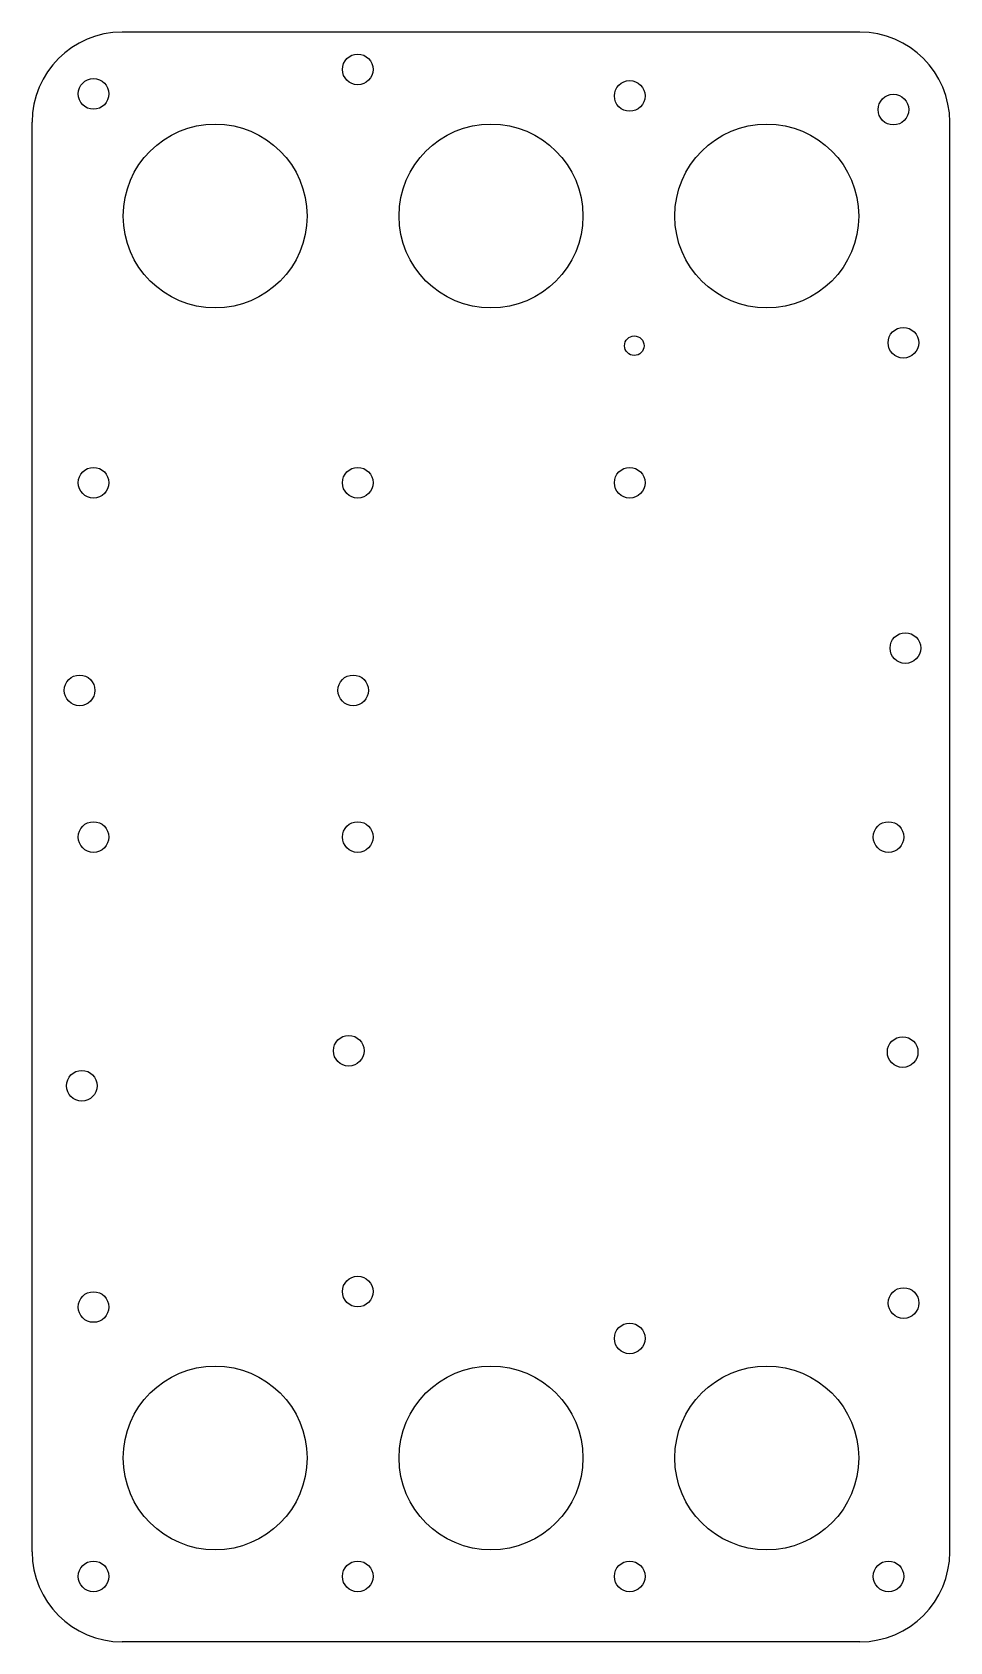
# Model space of a CAD drawing. Extents: x -18 to 132, y 42 to 305.
import ezdxf

# ---------------------------------------------------------------- set-up
doc = ezdxf.new("R2010")
doc.units = 0
doc.header["$MEASUREMENT"] = 0
doc.layers.add('VISIBLE', color=7, linetype='CONTINUOUS')

msp = doc.modelspace()

# ---------------------------------------------------------------- linework, layer by layer
at = {"layer": 'VISIBLE'}
for p, q in [((116.92, 304.65), (-3.44, 304.65)), ((-18.11, 56.68), (-18.11, 289.97)), ((131.6, 56.68), (131.6, 289.97)), ((116.92, 42), (-3.44, 42))]:
    msp.add_line(p, q, dxfattribs=at)
for centre, radius in [((35, 298.57), 2.5), ((-8.11, 294.58), 2.5), ((79.37, 294.24), 2.5), ((122.4, 292.01), 2.5), ((11.74, 274.65), 15), ((56.74, 274.65), 15), ((101.74, 274.65), 15), ((80.12, 253.49), 1.6), ((124.02, 253.97), 2.5), ((-8.11, 231.13), 2.5), ((35, 231.13), 2.5), ((79.37, 231.13), 2.5), ((124.35, 204.15), 2.5), ((-10.38, 197.25), 2.5), ((34.26, 197.25), 2.5), ((-8.11, 173.32), 2.5), ((35, 173.32), 2.5), ((121.6, 173.32), 2.5), ((33.53, 138.45), 2.5), ((123.91, 138.23), 2.5), ((-10.02, 132.73), 2.5), ((35, 99.15), 2.5), ((-8.11, 96.63), 2.5), ((124.06, 97.28), 2.5), ((79.37, 91.51), 2.5), ((11.74, 72), 15), ((56.74, 72), 15), ((101.74, 72), 15), ((-8.11, 52.67), 2.5), ((35, 52.67), 2.5), ((79.37, 52.67), 2.5), ((121.6, 52.67), 2.5)]:
    msp.add_circle(centre, radius, dxfattribs=at)
for centre, start, end in [((-3.44, 289.97), 90, 180), ((116.92, 289.97), 0, 90), ((-3.44, 56.68), 180, 270), ((116.92, 56.68), 270, 0)]:
    msp.add_arc(centre, 14.68, start, end, dxfattribs=at)

doc.saveas('drawing.dxf')
